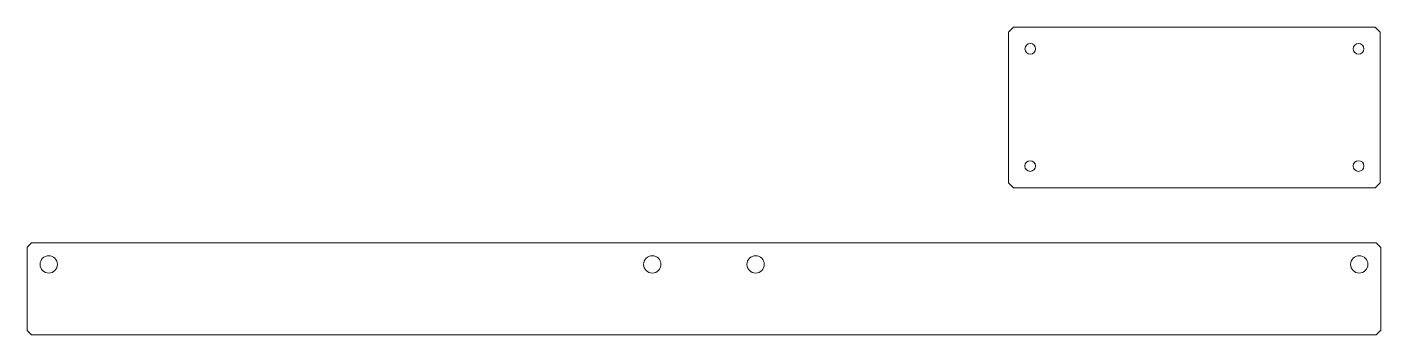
# Model space of a CAD drawing. Header units: millimetres. Extents: x 7 to 380, y -92 to -7.
import ezdxf

# ---------------------------------------------------------------- set-up
doc = ezdxf.new("R2010")
doc.units = ezdxf.units.MM
doc.header["$MEASUREMENT"] = 0
doc.layers.add('BLACK', color=250, linetype='CONTINUOUS')

msp = doc.modelspace()

# ---------------------------------------------------------------- linework, layer by layer
at = {"layer": 'BLACK', "color": 5, "linetype": 'CONTINUOUS', "lineweight": 9}
for p, q in [((279.03, -7.18), (277.66, -8.55)), ((378.7, -7.18), (279.03, -7.18)), ((378.7, -7.18), (380.07, -8.55)), ((277.66, -8.55), (277.66, -50.06)), ((380.07, -50.06), (380.07, -8.55)), ((279.03, -51.43), (277.66, -50.06)), ((279.03, -51.43), (378.7, -51.43)), ((378.7, -51.43), (380.07, -50.06)), ((8.5, -66.55), (7.26, -67.8)), ((8.5, -66.55), (378.9, -66.55)), ((378.9, -66.55), (380.25, -67.9)), ((7.26, -90.71), (7.26, -67.8)), ((380.25, -90.61), (380.25, -67.9)), ((7.26, -90.71), (8.5, -91.95)), ((378.9, -91.95), (8.5, -91.95)), ((380.25, -90.61), (378.9, -91.95))]:
    msp.add_line(p, q, dxfattribs=at)
for centre, radius in [((283.64, -13.16), 1.47), ((374.09, -13.16), 1.47), ((283.62, -45.44), 1.47), ((374.09, -45.44), 1.47), ((13.24, -72.53), 2.39), ((179.51, -72.53), 2.39), ((207.98, -72.53), 2.39), ((374.26, -72.53), 2.39)]:
    msp.add_circle(centre, radius, dxfattribs=at)

doc.saveas('drawing.dxf')
